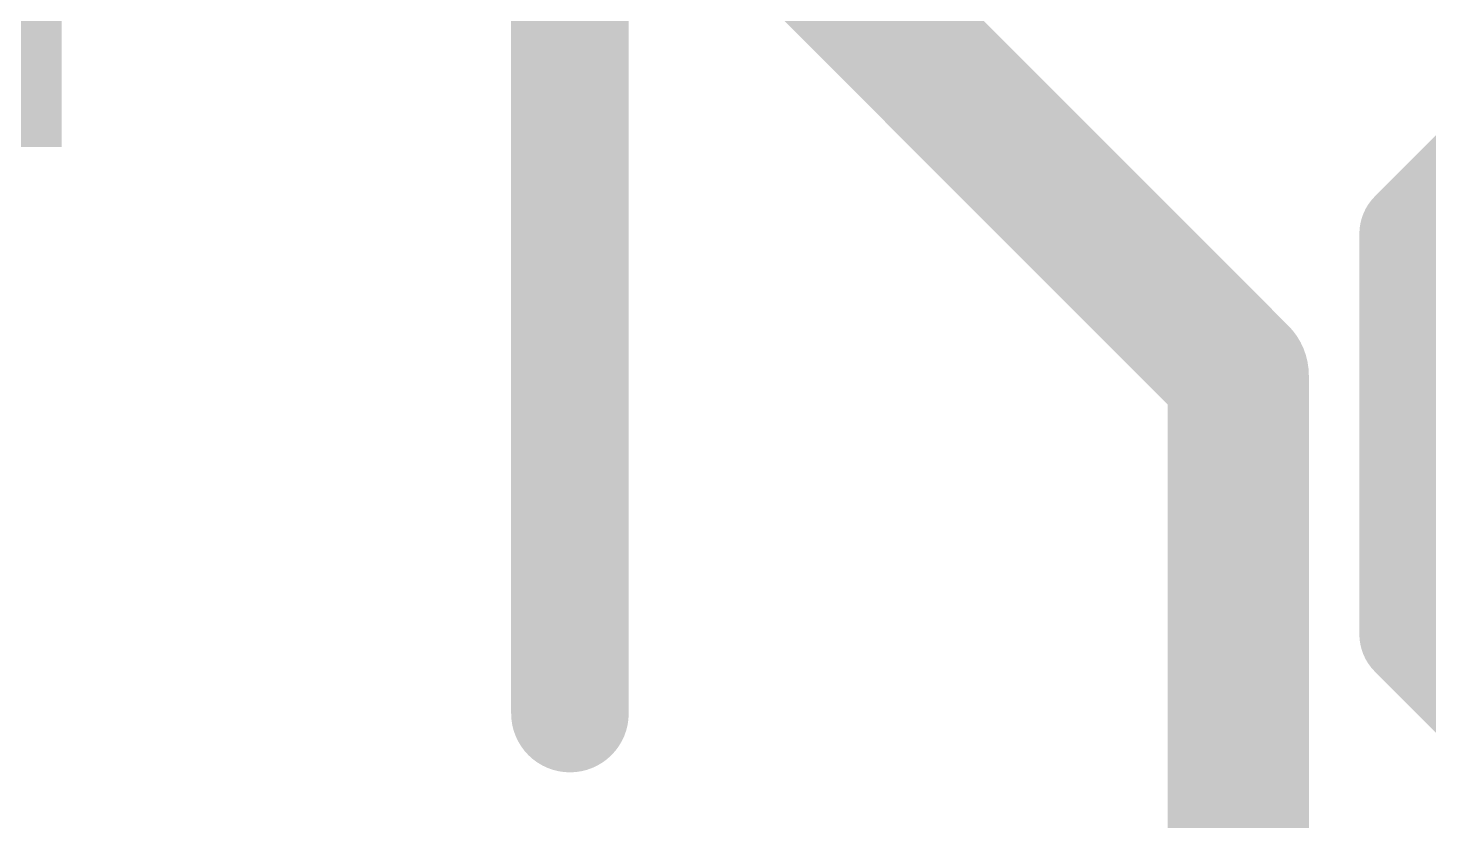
# Model space of a CAD drawing. Extents: x -29 to 79, y -27 to 74.
# Drawn here: x 41.2 to 44.227, y 2.848 to 4.56 of the extents above; entities that cross this region are included whole.
import ezdxf

# ---------------------------------------------------------------- set-up
doc = ezdxf.new("R2010")
doc.units = 0
for name, color, linetype in [('21', 41, 'CONTINUOUS'), ('22', 40, 'CONTINUOUS'), ('29', 253, 'CONTINUOUS')]:
    doc.layers.add(name, color=color, linetype=linetype)

# ---------------------------------------------------------------- blocks, each defined once
blk = doc.blocks.new('RECT')
blk.add_solid([(-0.5, -0.5), (0.5, -0.5), (-0.5, 0.5), (0.5, 0.5)])

msp = doc.modelspace()

# ---------------------------------------------------------------- linework, layer by layer
at = {"layer": '21'}
for points, const_width in [([(42.3708, 4.7301), (42.3708, 3.0801)], 0.254), ([(44.1909, 4.1157), (44.4069, 4.3318)], 0.2286), ([(44.1909, 3.2514), (44.1909, 4.1157)], 0.2286), ([(44.4069, 3.0353), (44.1909, 3.2514)], 0.2286)]:
    msp.add_lwpolyline(points, dxfattribs=dict(at, const_width=const_width))
for points, const_width in [([(44.248, 4.1157, 1), (44.1337, 4.1157)], 0.1143), ([(44.1505, 4.1561, 1), (44.2313, 4.0753)], 0.1143), ([(44.2313, 3.2918, 1), (44.1505, 3.211)], 0.1143), ([(44.1337, 3.2514, 1), (44.248, 3.2514)], 0.1143), ([(42.3073, 3.0801, 1), (42.4343, 3.0801)], 0.127)]:
    msp.add_lwpolyline(points, format="xyb", dxfattribs=dict(at, const_width=const_width))
at = {"layer": '22', "const_width": 0.3048}
for points in [[(42.545, 5.08), (43.815, 3.81)], [(43.815, 0.127), (43.815, 3.81)]]:
    msp.add_lwpolyline(points, dxfattribs=at)
at = {"layer": '22', "const_width": 0.1524}
for points in [[(43.8912, 3.81, 1), (43.7388, 3.81)], [(43.7611, 3.7561, 1), (43.8689, 3.8639)]]:
    msp.add_lwpolyline(points, format="xyb", dxfattribs=at)

# ---------------------------------------------------------------- block references
at = {"layer": '29', "xscale": 0.8032, "yscale": 1.5532}
msp.add_blockref('RECT', (40.8708, 5.0801), dxfattribs=at)

doc.saveas('drawing.dxf')
